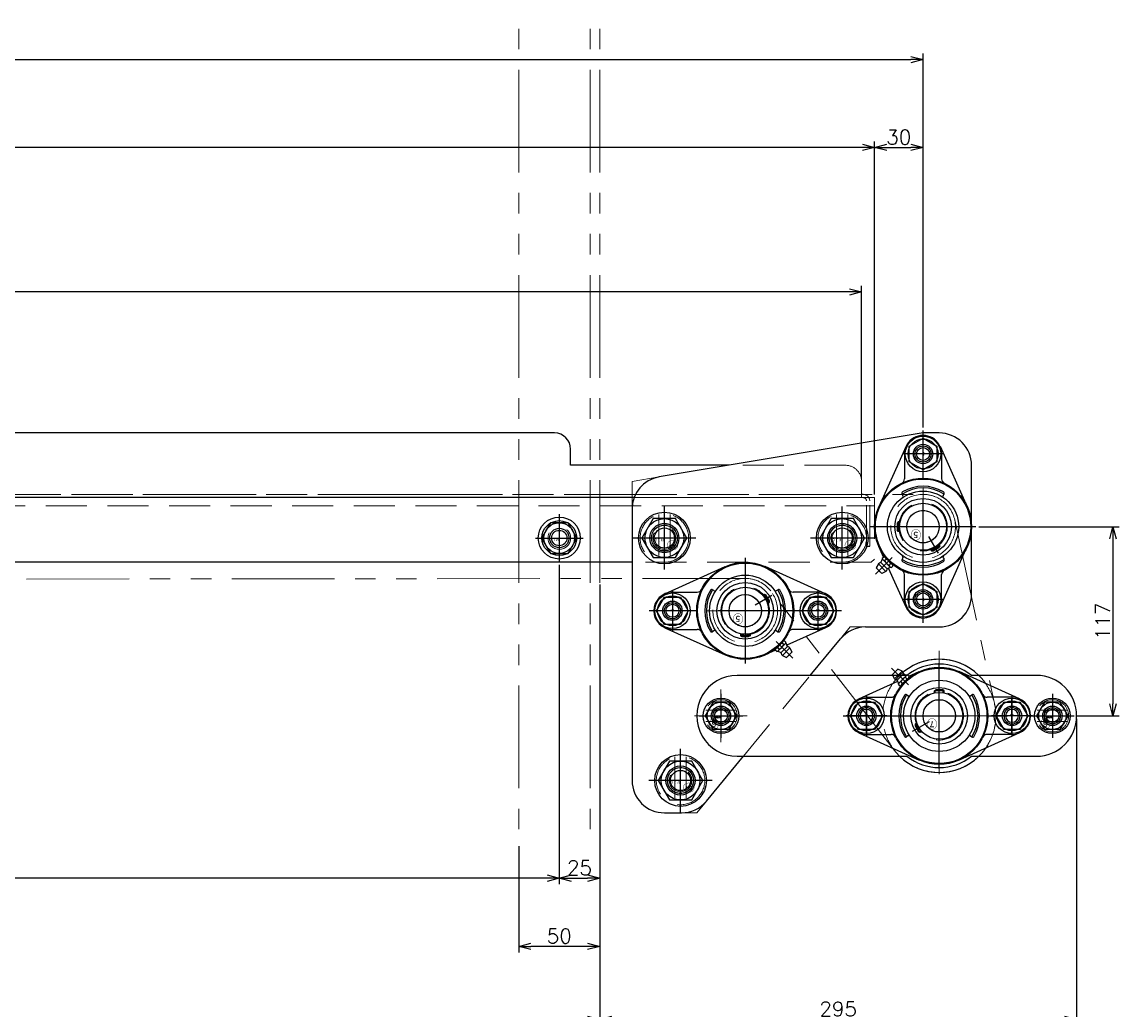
# Model space of a CAD drawing. Header units: millimetres. Extents: x -8731 to 85711, y -14522 to 31379.
# Drawn here: x 30616 to 31295, y -13423 to -12812 of the extents above; entities that cross this region are included whole.
import ezdxf

# ---------------------------------------------------------------- set-up
doc = ezdxf.new("R2010")
doc.units = ezdxf.units.MM
doc.header["$LTSCALE"] = 4
doc.header["$PDMODE"] = 99
doc.header["$PDSIZE"] = 1
for name, pattern in [('CENTER2', [28.575, 19.05, -3.175, 3.175, -3.175]), ('HIDDEN', [9.525, 6.35, -3.175]), ('PHANTOM2', [31.75, 15.875, -3.175, 3.175, -3.175, 3.175, -3.175])]:
    doc.linetypes.add(name, pattern=pattern)
for name, color, linetype, lineweight in [('04_HIDDEN', 2, 'HIDDEN', 13), ('05_CENTER', 4, 'CENTER2', 13), ('06_PHANTOM', 2, 'PHANTOM2', 13), ('08_DIM', 3, 'Continuous', 13)]:
    doc.layers.add(name, color=color, linetype=linetype, lineweight=lineweight)
doc.layers.add('10_DRAFT', color=8, linetype='Continuous', lineweight=0, plot=False)
doc.styles.add('KANJI0', font='txt.shx', dxfattribs={"width": 0.9, "height": 30, "bigfont": 'bigfont'})
doc.styles.add('KSS_TXT', font='txt.shx', dxfattribs={"bigfont": 'extfont2.shx'})
doc.styles.add('KSS_TXT_L', font='txt.shx', dxfattribs={"height": 9, "bigfont": 'extfont2.shx'})
doc.dimstyles.new('KSS_DIM', dxfattribs={"dimscale": 3, "dimtxt": 3, "dimasz": 2.5, "dimexe": 1.25, "dimexo": 0.625, "dimtad": 1, "dimdsep": 46, "dimtxsty": 'KSS_TXT', "dimblk": 'OPEN30', "dimcen": 0, "dimazin": 2, "dimtfac": 0.75, "dimtmove": 0, "dimatfit": 3, "dimldrblk": 'OPEN30', "dimfxl": 1, "dimtolj": 1, "dimarcsym": 0})

# ---------------------------------------------------------------- blocks, each defined once
blk = doc.blocks.new('A$C58F16505_1_1')
at = {"color": 0}
for p, q in [((-193, 70), (-1250, 70)), ((-183, 50), (-183, 60)), ((-85, 50), (-183, 50)), ((-143.76, 30), (-1260, 30)), ((-2, 32), (-3, 32)), ((0, 0), (2, 0))]:
    blk.add_line(p, q, dxfattribs=at)
blk.add_arc((-193, 60), 10, 0, 90, dxfattribs=at)
at = {"layer": '04_HIDDEN'}
for p, q in [((-13, 50), (-85, 50)), ((-3, 30), (-3, 40)), ((-3, 32), (-1260, 32)), ((-2, 30), (-143.76, 30)), ((0, 0), (0, 28)), ((2, 0), (2, 28))]:
    blk.add_line(p, q, dxfattribs=at)
for centre, radius in [((-13, 40), 10), ((-2, 28), 4), ((-2, 28), 2)]:
    blk.add_arc(centre, radius, 0, 90, dxfattribs=at)
blk = doc.blocks.new('A$C715B031A_1_1')
at = {"color": 0}
blk.add_lwpolyline([(-245, 20), (2325, 20), (2325, -18), (2323, -20), (-243, -20), (-245, -18)], close=True, dxfattribs=at)
for centre, radius in [((2130, -5), 7), ((2195, -5), 9), ((2305, -5), 9)]:
    blk.add_circle(centre, radius, dxfattribs=at)
at = {"layer": '04_HIDDEN'}
blk.add_line((-245, 15), (2325, 15), dxfattribs=at)
at = {"layer": '05_CENTER'}
for p, q in [((2195, -19.81), (2195, 9.81)), ((2305, -19.81), (2305, 9.81)), ((2130, -16.19), (2130, 6.19)), ((2118.81, -5), (2141.19, -5)), ((2180.19, -5), (2209.81, -5)), ((2290.19, -5), (2319.81, -5))]:
    blk.add_line(p, q, dxfattribs=at)
blk = doc.blocks.new('16b_1_1_1')
at = {"color": 0, "linetype": 'CENTER2'}
for p, q in [((0, 19.54), (0, -19.54)), ((-19.54, 0), (19.54, 0))]:
    blk.add_line(p, q, dxfattribs=at)
at = {"color": 0}
for p, q in [((-6.92, 11.99), (-13.85, 0)), ((6.93, 11.99), (-6.92, 11.99)), ((13.85, 0), (6.93, 11.99)), ((-13.85, 0), (-6.92, -11.99)), ((6.93, -11.99), (13.85, 0)), ((-6.92, -11.99), (6.93, -11.99))]:
    blk.add_line(p, q, dxfattribs=at)
for radius in [16, 11.99, 8, 6.25]:
    blk.add_circle((0, 0), radius, dxfattribs=at)
at = {"layer": '10_DRAFT', "style": 'KANJI0', "width": 0.82}
blk.add_text('Ｍ１６', height=1.714, dxfattribs=at).set_placement((0.41, 0.18))
blk = doc.blocks.new('A$C65827A12_1_1')
at = {"color": 0}
for radius in [15, 8, 7]:
    blk.add_circle((0, 0), radius, dxfattribs=at)
at = {"layer": '04_HIDDEN'}
for p, q in [((-14.59, 3.5), (14.59, 3.5)), ((-14.59, -3.5), (14.59, -3.5))]:
    blk.add_line(p, q, dxfattribs=at)
at = {"layer": '05_CENTER'}
for p, q in [((0, 18), (0, -18)), ((-18, 0), (18, 0))]:
    blk.add_line(p, q, dxfattribs=at)
at = {"layer": '10_DRAFT', "style": 'KSS_TXT'}
blk.add_text('①', height=6, dxfattribs=at).set_placement((1.17, 1.61))
blk = doc.blocks.new('12b_1_1_1')
at = {"color": 0, "linetype": 'CENTER2'}
for p, q in [((0, -14.77), (0, 14.77)), ((14.77, 0), (-14.77, 0))]:
    blk.add_line(p, q, dxfattribs=at)
at = {"color": 0}
for p, q in [((-5.48, 9.48), (-10.95, 0)), ((5.48, 9.48), (-5.48, 9.48)), ((10.95, 0), (5.48, 9.48)), ((-10.95, 0), (-5.48, -9.48)), ((5.48, -9.48), (10.95, 0)), ((-5.48, -9.48), (5.48, -9.48))]:
    blk.add_line(p, q, dxfattribs=at)
for radius in [13, 10.75, 9.48, 6, 4.75]:
    blk.add_circle((0, 0), radius, dxfattribs=at)
at = {"layer": '10_DRAFT', "linetype": 'CENTER2', "style": 'KANJI0', "width": 0.82}
blk.add_text('Ｍ１２', height=1.5, dxfattribs=at).set_placement((0.31, 0.09))
blk = doc.blocks.new('M10Tz_1_1_1')
at = {"color": 0}
for radius in [5, 4]:
    blk.add_circle((0, 0), radius, dxfattribs=at)
at = {"layer": '05_CENTER'}
for p, q in [((0, -8.34), (0, 8.34)), ((8.34, 0), (-8.34, 0))]:
    blk.add_line(p, q, dxfattribs=at)
blk = doc.blocks.new('A$C16E477FB_1_1')
at = {"color": 0}
for p, q in [((18.06, 20), (-150, 20)), ((-170, 0), (-170, -10.58)), ((65, -160), (37.79, 3.29)), ((-162.74, -26), (-135, -48.91)), ((-85, -90.22), (-62.26, -109)), ((-55, -124.42), (-55, -170)), ((65, -170), (65, -160)), ((-35, -190), (45, -190))]:
    blk.add_line(p, q, dxfattribs=at)
for centre, radius in [((0, 0), 9), ((-150, -10), 9), ((-110, -35), 11), ((-45, -50), 17.5), ((0, -110), 9), ((7, -160), 17.5)]:
    blk.add_circle(centre, radius, dxfattribs=at)
for centre, start, end in [((-150, 0), 90, 180), ((18.06, 0), 9.46232, 90), ((-150, -10.58), 180, 230.44033), ((-75, -124.42), 0, 50.44033), ((-35, -170), 180, 270), ((45, -170), 270, 0)]:
    blk.add_arc(centre, 20, start, end, dxfattribs=at)
at = {"layer": '04_HIDDEN'}
blk.add_line((-135, -48.91), (-85, -90.22), dxfattribs=at)
at = {"layer": '05_CENTER'}
for p, q in [((0, -14.04), (0, 14.04)), ((-150, -24.04), (-150, 4.04)), ((14.04, 0), (-14.04, 0)), ((-135.96, -10), (-164.04, -10)), ((-110, -51.3), (-110, -18.7)), ((-45, -26.72), (-45, -73.28)), ((-93.7, -35), (-126.3, -35)), ((-68.28, -50), (-21.72, -50)), ((0, -124.04), (0, -95.96)), ((14.04, -110), (-14.04, -110)), ((7, -136.72), (7, -183.28)), ((-16.28, -160), (30.28, -160))]:
    blk.add_line(p, q, dxfattribs=at)
at = {"layer": '10_DRAFT'}
for p, q in [((18.06, 20), (35, 20)), ((35, 20), (37.79, 3.29)), ((-170, -10.58), (-170, -20)), ((-170, -20), (-162.74, -26)), ((-55, -115), (-62.26, -109)), ((-55, -124.42), (-55, -115))]:
    blk.add_line(p, q, dxfattribs=at)
for p in [(-45, -5), (-45, -95)]:
    blk.add_blockref('M10Tz_1_1_1', p)
at = {"rotation": 270}
for p in [(-38, -160), (52, -160)]:
    blk.add_blockref('M10Tz_1_1_1', p, dxfattribs=at)
blk = doc.blocks.new('A$C3BCF241E_1_1')
at = {"color": 0}
blk.add_lwpolyline([(0, 27), (-2635, 27, 0.353018), (-2654.55, 11.23), (-2679.21, -102.59, 0.798529), (-2617.34, -131.45), (-2540.81, -32.74, -0.232047), (-2524.98, -25), (-0.02, -27, 1.000411), (0, 27)], format="xyb", dxfattribs=at)
at = {"layer": '10_DRAFT'}
for p, q in [((-2632.58, 7), (-2637.42, 7)), ((-2635, 4.58), (-2635, 9.42)), ((-2522.58, -45), (-2527.42, -45)), ((-2525, -47.42), (-2525, -42.58)), ((-2645, -112.42), (-2645, -107.58)), ((-2642.58, -110), (-2647.42, -110))]:
    blk.add_line(p, q, dxfattribs=at)
blk = doc.blocks.new('MUCAFL204Ja_1_1')
at = {"color": 0, "linetype": 'CENTER2'}
for p, q in [((-19.09, 19.09), (-29.42, 29.42)), ((0, -32.67), (0, 32.67)), ((-45, -11), (-45, 11)), ((45, -11), (45, 11)), ((-59.46, 0), (59.46, 0)), ((-16.45, -9.5), (-6.06, -3.5))]:
    blk.add_line(p, q, dxfattribs=at)
at = {"color": 0}
for p, q in [((-28.92, 25.53), (-25.53, 28.92)), ((-27.65, 22.98), (-22.98, 27.65)), ((-22.98, 27.65), (-25.53, 28.92)), ((-18.74, 24.46), (-12.33, 27.35)), ((49.73, 10.48), (12.33, 27.35)), ((-49.73, 10.48), (-25.64, 21.35)), ((-27.65, 22.98), (-28.92, 25.53)), ((-22.1, 26.06), (-26.06, 22.1)), ((-24.77, 20.48), (-20.48, 24.77)), ((-23.79, 20.94), (-22.9, 20.05)), ((-19.07, 23.36), (-23.36, 19.07)), ((-20.94, 23.79), (-20.05, 22.9)), ((-19.51, 25.22), (-18.62, 24.33)), ((-24.33, 18.62), (-25.22, 19.51)), ((-3, 15.5), (-2.13, 16)), ((3, 15.5), (-3, 15.5)), ((-3, 14.19), (-3, 15.5)), ((-2.45, 14.29), (-2.45, 15.82)), ((2.13, 16), (-2.13, 16)), ((3, 15.5), (2.13, 16)), ((2.45, 14.29), (2.45, 15.82)), ((3, 14.19), (3, 15.5)), ((-45, 11.5), (-29.64, 11.5)), ((-19.32, 12.44), (-20.16, 12.98)), ((19.32, 12.44), (20.16, 12.98)), ((45, 11.5), (29.64, 11.5)), ((-13.79, -4.5), (-14.92, -5.15)), ((-13.6, -5.02), (-14.92, -5.79)), ((-14.92, -5.15), (-11.92, -10.35)), ((-14.92, -5.15), (-14.92, -6.15)), ((-14.92, -6.15), (-12.79, -9.85)), ((-49.73, -10.48), (-12.33, -27.35)), ((-45, -11.5), (-29.64, -11.5)), ((-19.32, -12.44), (-20.16, -12.98)), ((-11.92, -10.35), (-12.79, -9.85)), ((-11.15, -9.27), (-12.47, -10.03)), ((-10.79, -9.69), (-11.92, -10.35)), ((49.73, -10.48), (12.33, -27.35)), ((19.32, -12.44), (20.16, -12.98)), ((45, -11.5), (29.64, -11.5))]:
    blk.add_line(p, q, dxfattribs=at)
for centre, radius in [((0, 0), 30), ((0, 0), 29.5), ((0, 0), 22.04), ((0, 0), 14.5), ((0, 0), 10), ((-45, 0), 6), ((45, 0), 6)]:
    blk.add_circle(centre, radius, dxfattribs=at)
for centre, radius, start, end in [((-26.17, 26.17), 1.59, 114.55499, 155.44501), ((-25.31, 25.31), 3.3, 17.94674, 45), ((-25.31, 25.31), 3.3, 225, 252.05326), ((-26.58, 21.41), 0.8, 29.78433, 72.05326), ((-31.09, 18.83), 6, 9.31982, 29.78433), ((-23.67, 19.38), 1.56, 94.73979, 175.26021), ((-18.6, 18.6), 5.7, 114.22909, 155.77091), ((-25.24, 25.24), 5.7, 294.22909, 335.77091), ((-21.41, 26.58), 0.8, 197.94674, 240.21567), ((-18.83, 31.09), 6, 240.21567, 260.68018), ((-19.38, 23.67), 1.56, 94.73979, 175.26021), ((-20.18, 24.46), 1.56, 274.73979, 355.26021), ((-24.46, 20.18), 1.56, 274.73979, 355.26021), ((-45, 0), 11.5, 90, 270), ((-29.64, 14.5), 3, 270, 333.93478), ((0, 0), 25, 149.62426, 210.37574), ((0, 0), 24, 147.23676, 212.76376), ((-20.71, 12.14), 1, 57.23624, 149.62426), ((-18.78, 13.28), 1, 237.23624, 324.74434), ((18.78, 13.28), 1, 215.25566, 302.76376), ((20.71, 12.14), 1, 30.37574, 122.76376), ((0, 0), 24, 327.23624, 32.76324), ((0, 0), 25, 329.62426, 30.37574), ((29.64, 14.5), 3, 206.06522, 270), ((45, 0), 11.5, 270, 90), ((-29.64, -14.5), 3, 26.06522, 90), ((-20.71, -12.14), 1, 210.37574, 302.76376), ((-18.78, -13.28), 1, 35.25566, 122.76376), ((18.78, -13.28), 1, 57.23624, 144.74434), ((20.71, -12.14), 1, 237.23624, 329.62426), ((29.64, -14.5), 3, 90, 153.93478)]:
    blk.add_arc(centre, radius, start, end, dxfattribs=at)
blk = doc.blocks.new('A$C491655AE_1_1_1')
at = {"color": 0}
for p, q in [((-9.81, 0), (-4.91, 8.5)), ((-4.91, 8.5), (4.91, 8.5)), ((4.91, 8.5), (9.81, 0)), ((-4.91, -8.5), (-9.81, 0)), ((9.81, 0), (4.91, -8.5)), ((4.91, -8.5), (-4.91, -8.5))]:
    blk.add_line(p, q, dxfattribs=at)
at = {"color": 0, "linetype": 'CENTER2'}
for p, q in [((0, -12.64), (0, 12.64)), ((-12.64, 0), (12.64, 0))]:
    blk.add_line(p, q, dxfattribs=at)
at = {"color": 0}
for radius in [11, 9.25]:
    blk.add_circle((0, 0), radius, dxfattribs=at)
at = {"layer": '10_DRAFT', "style": 'KSS_TXT_L'}
blk.add_text('BT-M10', height=0.3, dxfattribs=at).set_placement((-0.7, -0.54))
blk = doc.blocks.new('A$C638272DD_1_1')
at = {"color": 0}
for radius in [20, 15, 10]:
    blk.add_circle((0, 0), radius, dxfattribs=at)
at = {"layer": '05_CENTER'}
for p, q in [((0, -23.58), (0, 23.58)), ((23.58, 0), (-23.58, 0))]:
    blk.add_line(p, q, dxfattribs=at)
at = {"layer": '10_DRAFT', "style": 'KSS_TXT'}
blk.add_text('⑤', height=6, dxfattribs=at).set_placement((1.17, 1.61))
blk = doc.blocks.new('A$C1F0E382E_1_1')
at = {"color": 0}
for p, q in [((-25, -10), (-25, -115.03)), ((25, -115.03), (25, -10)), ((-25, -154.97), (-25, -195)), ((25, -195), (25, -154.97))]:
    blk.add_line(p, q, dxfattribs=at)
for centre, radius in [((0, 0), 6), ((0, -135), 17.5), ((0, -205), 6)]:
    blk.add_circle(centre, radius, dxfattribs=at)
for centre, radius, start, end in [((0, -10), 25, 360, 180), ((0, -135), 32, 141.37517, 218.62483), ((0, -135), 32, 321.37517, 38.62483), ((0, -195), 25, 180, 0)]:
    blk.add_arc(centre, radius, start, end, dxfattribs=at)
at = {"layer": '05_CENTER'}
for p, q in [((0, -10.26), (0, 10.26)), ((10.26, 0), (-10.26, 0)), ((0, -158.28), (0, -111.72)), ((23.28, -135), (-23.28, -135)), ((0, -215.26), (0, -194.74)), ((10.26, -205), (-10.26, -205))]:
    blk.add_line(p, q, dxfattribs=at)
at = {"xscale": -1}
for p in [(0, -90), (0, -180)]:
    blk.add_blockref('M10Tz_1_1_1', p, dxfattribs=at)
blk = doc.blocks.new('A$C395B60C0_1_1')
at = {"color": 0}
for radius in [10, 5, 4.1]:
    blk.add_circle((0, 0), radius, dxfattribs=at)
at = {"layer": '04_HIDDEN'}
for p, q in [((9.37, 3.5), (-9.37, 3.5)), ((9.37, -3.5), (-9.37, -3.5))]:
    blk.add_line(p, q, dxfattribs=at)
at = {"layer": '05_CENTER'}
for p, q in [((0, -12.22), (0, 12.22)), ((12.22, 0), (-12.22, 0))]:
    blk.add_line(p, q, dxfattribs=at)
at = {"layer": '10_DRAFT'}
blk.add_line((2.48, 2.63), (5.37, 2.63), dxfattribs=at)
at = {"layer": '10_DRAFT', "style": 'KSS_TXT'}
blk.add_text('⑥', height=6, dxfattribs=at).set_placement((1.17, 1.61))
blk = doc.blocks.new('A$C0F9B0BC4_1_1')
at = {"color": 0}
for radius in [35, 15, 10]:
    blk.add_circle((0, 0), radius, dxfattribs=at)
at = {"layer": '05_CENTER'}
for p, q in [((0, -40.19), (0, 40.19)), ((40.19, 0), (-40.19, 0))]:
    blk.add_line(p, q, dxfattribs=at)
at = {"layer": '10_DRAFT', "style": 'KSS_TXT'}
blk.add_text('⑦', height=6, dxfattribs=at).set_placement((1.17, 1.61))
blk = doc.blocks.new('10b_2_1')
at = {"color": 0}
for p, q in [((-4.9, 8.49), (-9.8, 0)), ((-4.9, 8.49), (4.9, 8.49)), ((9.8, 0), (4.9, 8.49)), ((-9.8, 0), (-4.9, -8.49)), ((4.9, -8.49), (9.8, 0)), ((-4.9, -8.49), (4.9, -8.49))]:
    blk.add_line(p, q, dxfattribs=at)
at = {"color": 0, "linetype": 'CENTER2'}
for p, q in [((0, -13.51), (0, 13.51)), ((13.51, 0), (-13.51, 0))]:
    blk.add_line(p, q, dxfattribs=at)
at = {"color": 0}
for radius in [11, 8.49, 5, 4]:
    blk.add_circle((0, 0), radius, dxfattribs=at)
at = {"layer": '10_DRAFT', "style": 'KSS_TXT'}
blk.add_text('M10', height=1.25, dxfattribs=at).set_placement((0.26, 0.12))
blk = doc.blocks.new('A$C31C7597D_1_1')
at = {"rotation": 270}
blk.add_blockref('A$C1F0E382E_1_1', (0, 0), dxfattribs=at)
at = {"color": 4, "rotation": 180}
blk.add_blockref('MUCAFL204Ja_1_1', (-135, 0), dxfattribs=at)
for name, p in [('10b_2_1', (-205, 0)), ('A$C491655AE_1_1_1', (-180, 0)), ('A$C491655AE_1_1_1', (-90, 0)), ('10b_2_1', (0, 0))]:
    blk.add_blockref(name, p)
at = {"layer": '04_HIDDEN'}
for name, p in [('A$C0F9B0BC4_1_1', (-135, 0)), ('A$C395B60C0_1_1', (-205, 0)), ('A$C395B60C0_1_1', (0, 0))]:
    blk.add_blockref(name, p, dxfattribs=at)
blk = doc.blocks.new('A$C3A271515_1_1')
at = {"color": 0}
for radius in [15, 8, 7]:
    blk.add_circle((0, 0), radius, dxfattribs=at)
at = {"layer": '04_HIDDEN'}
for p, q in [((-14.59, 3.5), (14.59, 3.5)), ((-14.59, -3.5), (14.59, -3.5))]:
    blk.add_line(p, q, dxfattribs=at)
at = {"layer": '05_CENTER'}
for p, q in [((0, 18), (0, -18)), ((-18, 0), (18, 0))]:
    blk.add_line(p, q, dxfattribs=at)
at = {"layer": '10_DRAFT', "style": 'KSS_TXT'}
blk.add_text('②', height=6, dxfattribs=at).set_placement((1.17, 1.61))
blk = doc.blocks.new('_Open30')
at = {"color": 0, "linetype": 'ByBlock', "lineweight": -2}
for p, q in [((-1, 0.268), (0, 0)), ((0, 0), (-1, -0.268)), ((0, 0), (-1, 0))]:
    blk.add_line(p, q, dxfattribs=at)
blk = doc.blocks.new('*D3570')
at = {"layer": '08_DIM', "color": 0, "lineweight": -2, "transparency": 16777216}
for p, q in [((28873.44, -13321.6), (28873.44, -13432.52)), ((30973.44, -13321.6), (30973.44, -13432.52)), ((28880.94, -13428.77), (30965.94, -13428.77))]:
    blk.add_line(p, q, dxfattribs=at)
at = {"layer": 'Defpoints', "color": 0, "transparency": 16777216}
for p in [(28873.44, -13319.73), (30973.44, -13319.73), (30973.44, -13428.77)]:
    blk.add_point(p, dxfattribs=at)
at = {"layer": '08_DIM', "color": 0, "lineweight": -2, "transparency": 16777216, "xscale": 7.5, "yscale": 7.5, "zscale": 7.5, "rotation": 180}
blk.add_blockref('_Open30', (28873.44, -13428.77), dxfattribs=at)
at = {"layer": '08_DIM', "color": 0, "lineweight": -2, "transparency": 16777216, "xscale": 7.5, "yscale": 7.5, "zscale": 7.5}
blk.add_blockref('_Open30', (30973.44, -13428.77), dxfattribs=at)
at = {"layer": '08_DIM', "color": 0, "transparency": 16777216, "insert": (29923.44, -13422.4), "char_height": 9, "attachment_point": 5, "style": 'KSS_TXT'}
blk.add_mtext('\\A1;2100', dxfattribs=at)
blk = doc.blocks.new('*D3571')
at = {"layer": '08_DIM', "color": 0, "lineweight": -2, "transparency": 16777216}
for p, q in [((30923.44, -13321.6), (30923.44, -13387.37)), ((30973.44, -13321.6), (30973.44, -13387.37)), ((30965.94, -13383.62), (30930.94, -13383.62))]:
    blk.add_line(p, q, dxfattribs=at)
at = {"layer": 'Defpoints', "color": 0, "transparency": 16777216}
for p in [(30923.44, -13319.73), (30973.44, -13319.73), (30923.44, -13383.62)]:
    blk.add_point(p, dxfattribs=at)
at = {"layer": '08_DIM', "color": 0, "lineweight": -2, "transparency": 16777216, "xscale": 7.5, "yscale": 7.5, "zscale": 7.5, "rotation": 180}
blk.add_blockref('_Open30', (30923.44, -13383.62), dxfattribs=at)
at = {"layer": '08_DIM', "color": 0, "lineweight": -2, "transparency": 16777216, "xscale": 7.5, "yscale": 7.5, "zscale": 7.5}
blk.add_blockref('_Open30', (30973.44, -13383.62), dxfattribs=at)
at = {"layer": '08_DIM', "color": 0, "transparency": 16777216, "insert": (30948.44, -13377.24), "char_height": 9, "attachment_point": 5, "style": 'KSS_TXT'}
blk.add_mtext('\\A1;50', dxfattribs=at)
blk = doc.blocks.new('*D3572')
at = {"layer": '08_DIM', "color": 0, "lineweight": -2, "transparency": 16777216}
for p, q in [((28898.44, -13147.63), (28898.44, -13345.12)), ((30948.44, -13147.63), (30948.44, -13345.12)), ((30940.94, -13341.37), (28905.94, -13341.37))]:
    blk.add_line(p, q, dxfattribs=at)
at = {"layer": 'Defpoints', "color": 0, "transparency": 16777216}
for p in [(28898.44, -13145.75), (30948.44, -13145.75), (28898.44, -13341.37)]:
    blk.add_point(p, dxfattribs=at)
at = {"layer": '08_DIM', "color": 0, "lineweight": -2, "transparency": 16777216, "xscale": 7.5, "yscale": 7.5, "zscale": 7.5, "rotation": 180}
blk.add_blockref('_Open30', (28898.44, -13341.37), dxfattribs=at)
at = {"layer": '08_DIM', "color": 0, "lineweight": -2, "transparency": 16777216, "xscale": 7.5, "yscale": 7.5, "zscale": 7.5}
blk.add_blockref('_Open30', (30948.44, -13341.37), dxfattribs=at)
at = {"layer": '08_DIM', "color": 0, "transparency": 16777216, "insert": (29923.44, -13334.99), "char_height": 9, "attachment_point": 5, "style": 'KSS_TXT'}
blk.add_mtext('\\A1;2050', dxfattribs=at)
blk = doc.blocks.new('*D3573')
at = {"layer": '08_DIM', "color": 0, "lineweight": -2, "transparency": 16777216}
for p, q in [((30948.44, -13147.63), (30948.44, -13345.12)), ((30973.44, -13159.65), (30973.44, -13345.12)), ((30955.94, -13341.37), (30965.94, -13341.37))]:
    blk.add_line(p, q, dxfattribs=at)
at = {"layer": 'Defpoints', "color": 0, "transparency": 16777216}
for p in [(30948.44, -13145.75), (30973.44, -13157.78), (30973.44, -13341.37)]:
    blk.add_point(p, dxfattribs=at)
at = {"layer": '08_DIM', "color": 0, "lineweight": -2, "transparency": 16777216, "xscale": 7.5, "yscale": 7.5, "zscale": 7.5, "rotation": 180}
blk.add_blockref('_Open30', (30948.44, -13341.37), dxfattribs=at)
at = {"layer": '08_DIM', "color": 0, "lineweight": -2, "transparency": 16777216, "xscale": 7.5, "yscale": 7.5, "zscale": 7.5}
blk.add_blockref('_Open30', (30973.44, -13341.37), dxfattribs=at)
at = {"layer": '08_DIM', "color": 0, "transparency": 16777216, "insert": (30960.94, -13334.99), "char_height": 9, "attachment_point": 5, "style": 'KSS_TXT'}
blk.add_mtext('\\A1;25', dxfattribs=at)
blk = doc.blocks.new('*D3574')
at = {"layer": '08_DIM', "color": 0, "lineweight": -2, "transparency": 16777216}
for p, q in [((28538.44, -13076.61), (28538.44, -12831.25)), ((31173.44, -13062.65), (31173.44, -12831.25)), ((28545.94, -12835), (31165.94, -12835))]:
    blk.add_line(p, q, dxfattribs=at)
at = {"layer": 'Defpoints', "color": 0, "transparency": 16777216}
for p in [(31173.44, -12835), (31173.44, -13064.53), (28538.44, -13078.49)]:
    blk.add_point(p, dxfattribs=at)
at = {"layer": '08_DIM', "color": 0, "lineweight": -2, "transparency": 16777216, "xscale": 7.5, "yscale": 7.5, "zscale": 7.5, "rotation": 180}
blk.add_blockref('_Open30', (28538.44, -12835), dxfattribs=at)
at = {"layer": '08_DIM', "color": 0, "lineweight": -2, "transparency": 16777216, "xscale": 7.5, "yscale": 7.5, "zscale": 7.5}
blk.add_blockref('_Open30', (31173.44, -12835), dxfattribs=at)
at = {"layer": '08_DIM', "color": 0, "transparency": 16777216, "insert": (29855.94, -12828.62), "char_height": 9, "attachment_point": 5, "style": 'KSS_TXT'}
blk.add_mtext('\\A1;2635', dxfattribs=at)
blk = doc.blocks.new('*D3576')
at = {"layer": '08_DIM', "color": 0, "lineweight": -2, "transparency": 16777216}
for p, q in [((31143.44, -13104.11), (31143.44, -12885.58)), ((31173.44, -13062.65), (31173.44, -12885.58)), ((31150.94, -12889.33), (31165.94, -12889.33))]:
    blk.add_line(p, q, dxfattribs=at)
at = {"layer": 'Defpoints', "color": 0, "transparency": 16777216}
for p in [(31173.44, -12889.33), (31173.44, -13064.53), (31143.44, -13105.99)]:
    blk.add_point(p, dxfattribs=at)
at = {"layer": '08_DIM', "color": 0, "lineweight": -2, "transparency": 16777216, "xscale": 7.5, "yscale": 7.5, "zscale": 7.5, "rotation": 180}
blk.add_blockref('_Open30', (31143.44, -12889.33), dxfattribs=at)
at = {"layer": '08_DIM', "color": 0, "lineweight": -2, "transparency": 16777216, "xscale": 7.5, "yscale": 7.5, "zscale": 7.5}
blk.add_blockref('_Open30', (31173.44, -12889.33), dxfattribs=at)
at = {"layer": '08_DIM', "color": 0, "transparency": 16777216, "insert": (31158.44, -12882.96), "char_height": 9, "attachment_point": 5, "style": 'KSS_TXT'}
blk.add_mtext('\\A1;30', dxfattribs=at)
blk = doc.blocks.new('*D3577')
at = {"layer": '08_DIM', "color": 0, "lineweight": -2, "transparency": 16777216}
for p, q in [((28573.44, -13104.11), (28573.44, -12885.58)), ((31143.44, -13104.11), (31143.44, -12885.58)), ((31135.94, -12889.33), (28580.94, -12889.33))]:
    blk.add_line(p, q, dxfattribs=at)
at = {"layer": 'Defpoints', "color": 0, "transparency": 16777216}
for p in [(28573.44, -12889.33), (28573.44, -13105.99), (31143.44, -13105.99)]:
    blk.add_point(p, dxfattribs=at)
at = {"layer": '08_DIM', "color": 0, "lineweight": -2, "transparency": 16777216, "xscale": 7.5, "yscale": 7.5, "zscale": 7.5, "rotation": 180}
blk.add_blockref('_Open30', (28573.44, -12889.33), dxfattribs=at)
at = {"layer": '08_DIM', "color": 0, "lineweight": -2, "transparency": 16777216, "xscale": 7.5, "yscale": 7.5, "zscale": 7.5}
blk.add_blockref('_Open30', (31143.44, -12889.33), dxfattribs=at)
at = {"layer": '08_DIM', "color": 0, "transparency": 16777216, "insert": (29858.44, -12882.95), "char_height": 9, "attachment_point": 5, "style": 'KSS_TXT'}
blk.add_mtext('\\A1;2570', dxfattribs=at)
blk = doc.blocks.new('*D3581')
at = {"layer": '08_DIM', "color": 0, "lineweight": -2, "transparency": 16777216}
for p, q in [((31268.44, -13242.86), (31268.44, -13432.52)), ((30973.44, -13321.6), (30973.44, -13432.52)), ((30980.94, -13428.77), (31260.94, -13428.77))]:
    blk.add_line(p, q, dxfattribs=at)
at = {"layer": 'Defpoints', "color": 0, "transparency": 16777216}
for p in [(31268.44, -13240.99), (30973.44, -13319.73), (31268.44, -13428.77)]:
    blk.add_point(p, dxfattribs=at)
at = {"layer": '08_DIM', "color": 0, "lineweight": -2, "transparency": 16777216, "xscale": 7.5, "yscale": 7.5, "zscale": 7.5, "rotation": 180}
blk.add_blockref('_Open30', (30973.44, -13428.77), dxfattribs=at)
at = {"layer": '08_DIM', "color": 0, "lineweight": -2, "transparency": 16777216, "xscale": 7.5, "yscale": 7.5, "zscale": 7.5}
blk.add_blockref('_Open30', (31268.44, -13428.77), dxfattribs=at)
at = {"layer": '08_DIM', "color": 0, "transparency": 16777216, "insert": (31120.94, -13422.39), "char_height": 9, "attachment_point": 5, "style": 'KSS_TXT'}
blk.add_mtext('\\A1;295', dxfattribs=at)
blk = doc.blocks.new('*D3582')
at = {"layer": '08_DIM', "color": 0, "lineweight": -2, "transparency": 16777216}
for p, q in [((29878.44, -13074.11), (29878.44, -12974.99)), ((31127.94, -12978.74), (29885.94, -12978.74)), ((31135.44, -13094.11), (31135.44, -12974.99))]:
    blk.add_line(p, q, dxfattribs=at)
at = {"layer": 'Defpoints', "color": 0, "transparency": 16777216}
for p in [(29878.44, -12978.74), (29878.44, -13075.99), (31135.44, -13095.99)]:
    blk.add_point(p, dxfattribs=at)
at = {"layer": '08_DIM', "color": 0, "lineweight": -2, "transparency": 16777216, "xscale": 7.5, "yscale": 7.5, "zscale": 7.5, "rotation": 180}
blk.add_blockref('_Open30', (29878.44, -12978.74), dxfattribs=at)
at = {"layer": '08_DIM', "color": 0, "lineweight": -2, "transparency": 16777216, "xscale": 7.5, "yscale": 7.5, "zscale": 7.5}
blk.add_blockref('_Open30', (31135.44, -12978.74), dxfattribs=at)
at = {"layer": '08_DIM', "color": 0, "transparency": 16777216, "insert": (30506.94, -12972.36), "char_height": 9, "attachment_point": 5, "style": 'KSS_TXT'}
blk.add_mtext('\\A1;1257', dxfattribs=at)
blk = doc.blocks.new('*D3586')
at = {"layer": '08_DIM', "color": 0, "lineweight": -2, "transparency": 16777216}
for p, q in [((31207.99, -13123.99), (31294.67, -13123.99)), ((31290.92, -13131.49), (31290.92, -13233.49)), ((31268.83, -13240.99), (31294.67, -13240.99))]:
    blk.add_line(p, q, dxfattribs=at)
at = {"layer": 'Defpoints', "color": 0, "transparency": 16777216}
for p in [(31206.11, -13123.99), (31266.95, -13240.99), (31290.92, -13240.99)]:
    blk.add_point(p, dxfattribs=at)
at = {"layer": '08_DIM', "color": 0, "lineweight": -2, "transparency": 16777216, "xscale": 7.5, "yscale": 7.5, "zscale": 7.5}
for p, rotation in [((31290.92, -13123.99), 90), ((31290.92, -13240.99), 270)]:
    blk.add_blockref('_Open30', p, dxfattribs=dict(at, rotation=rotation))
at = {"layer": '08_DIM', "color": 0, "transparency": 16777216, "insert": (31284.55, -13182.49), "char_height": 9, "attachment_point": 5, "rotation": 90, "style": 'KSS_TXT'}
blk.add_mtext('\\A1;117', dxfattribs=at)

msp = doc.modelspace()

# ---------------------------------------------------------------- linework, layer by layer
msp.add_line((30993.44255, -13145.9876), (28781.67131, -13145.9876))
for start, end in [(45.58469141, 134.41530861), (225.58469139, 314.41530859)]:
    msp.add_arc((31183.44255, -13240.9876), 35, start, end)
at = {"layer": '06_PHANTOM'}
for p, q in [((30923.44255, -11698.28864), (30923.44255, -13319.72902)), ((30967.44255, -11698.28864), (30967.44255, -13319.72902)), ((30973.44255, -11698.28864), (30973.44255, -13319.72902))]:
    msp.add_line(p, q, dxfattribs=at)

# ---------------------------------------------------------------- block references
msp.add_blockref('A$C58F16505_1_1', (31138.44255, -13135.9876))
for name, p, rotation in [('A$C16E477FB_1_1', (31013.44255, -13130.9876), 89.99999999999999), ('A$C491655AE_1_1_1', (31173.44255, -13078.9876), 89.99999999999999), ('12b_1_1_1', (30948.44255, -13130.9876), 180), ('16b_1_1_1', (31013.44255, -13130.9876), 180), ('16b_1_1_1', (31123.44255, -13130.9876), 180), ('A$C491655AE_1_1_1', (31173.44255, -13168.9876), 89.99999999999999), ('A$C491655AE_1_1_1', (31018.44255, -13175.9876), 180), ('A$C491655AE_1_1_1', (31108.44255, -13175.9876), 180), ('A$C31C7597D_1_1', (31048.44255, -13240.9876), 180), ('16b_1_1_1', (31023.44255, -13280.9876), 180)]:
    msp.add_blockref(name, p, dxfattribs=dict(rotation=rotation))
at = {"color": 4}
for p, rotation in [((31173.44255, -13123.9876), 89.99999999999999), ((31063.44255, -13175.9876), 180)]:
    msp.add_blockref('MUCAFL204Ja_1_1', p, dxfattribs=dict(at, rotation=rotation))
at = {"layer": '04_HIDDEN'}
for name, p, rotation in [('A$C638272DD_1_1', (31173.44255, -13123.9876), 180), ('A$C65827A12_1_1', (31013.44255, -13130.9876), 270), ('A$C65827A12_1_1', (31123.44255, -13130.9876), 270), ('A$C638272DD_1_1', (31063.44255, -13175.9876), 180), ('A$C3A271515_1_1', (31023.44255, -13280.9876), 270)]:
    msp.add_blockref(name, p, dxfattribs=dict(at, rotation=rotation))
msp.add_blockref('A$C715B031A_1_1', (28818.44255, -13125.9876), dxfattribs=at)
at = {"layer": '06_PHANTOM', "color": 6, "xscale": -1}
msp.add_blockref('A$C3BCF241E_1_1', (28538.44255, -13130.9876), dxfattribs=at)

# ---------------------------------------------------------------- dimensions: what is measured, and where the dimension line sits
at = {"layer": '08_DIM'}
for base, p1, p2, angle, picture, middle in [((31173.44255, -12835.00286), (28538.44255, -13078.4876), (31173.44255, -13064.52891), 180, '*D3574', (29855.94255, -12828.62161)), ((28573.44255, -12889.33143), (31143.44255, -13105.9876), (28573.44255, -13105.9876), 180, '*D3577', (29858.44255, -12882.95018)), ((31173.44255, -12889.33143), (31143.44255, -13105.9876), (31173.44255, -13064.52891), 180, '*D3576', (31158.44255, -12882.95643)), ((29878.44255, -12978.73654), (31135.44255, -13095.9876), (29878.44255, -13075.9876), 180, '*D3582', (30506.94255, -12972.35529)), ((31290.92191, -13240.9876), (31206.11102, -13123.9876), (31266.95483, -13240.9876), 90, '*D3586', (31284.54691, -13182.4876)), ((31268.44255, -13428.77323), (30973.44255, -13319.72902), (31268.44255, -13240.9876), 180, '*D3581', (31120.94255, -13422.39198))]:
    dim = msp.add_linear_dim(base=base, p1=p1, p2=p2, angle=angle, dimstyle='KSS_DIM', override={"dimscale": 3}, dxfattribs=at)
    dim.commit()
    dim.dimension.update_dxf_attribs({"geometry": picture, "text_midpoint": middle})
for base, p1, p2, picture, middle in [((28898.44255, -13341.37007), (30948.44255, -13145.75371), (28898.44255, -13145.75371), '*D3572', (29923.44255, -13334.98882)), ((30973.44255, -13341.37007), (30948.44255, -13145.75371), (30973.44255, -13157.7773), '*D3573', (30960.94255, -13334.98882)), ((30973.44255, -13428.77323), (28873.44255, -13319.72902), (30973.44255, -13319.72902), '*D3570', (29923.44255, -13422.39823)), ((30923.44255, -13383.61884), (30973.44255, -13319.72902), (30923.44255, -13319.72902), '*D3571', (30948.44255, -13377.23759))]:
    dim = msp.add_linear_dim(base=base, p1=p1, p2=p2, dimstyle='KSS_DIM', override={"dimscale": 3}, dxfattribs=at)
    dim.commit()
    dim.dimension.update_dxf_attribs({"geometry": picture, "text_midpoint": middle})

doc.saveas('drawing.dxf')
